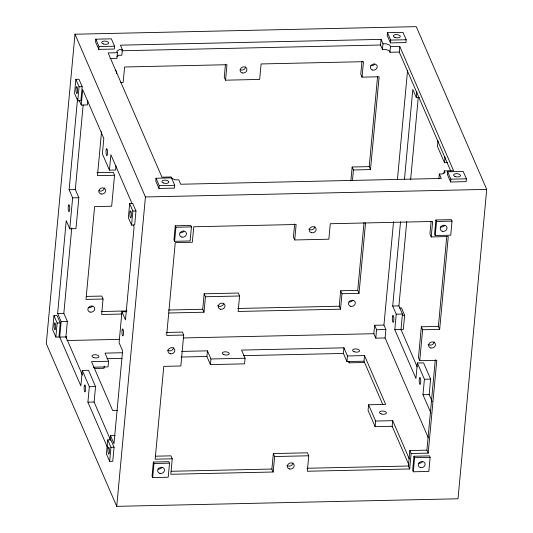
<?xml version="1.0" encoding="UTF-8"?>
<svg xmlns="http://www.w3.org/2000/svg" width="533" height="533" viewBox="0 0 533 533"><rect width="100%" height="100%" fill="white"/><g stroke="black" fill="none" stroke-linecap="round" stroke-linejoin="round"><path stroke-width="0.8" d="M74.986 34.225L46.284 343.612L116.734 506.35L458.014 498.775L486.716 189.388L416.266 26.65L74.986 34.225L145.436 196.97L116.734 506.35M53.953 315.616L52.647 329.68L55.852 337.076L58.95 337.009L60.256 322.945L57.051 315.549L53.953 315.616L57.151 323.011L55.852 337.076M75.866 79.364L74.56 93.422L77.765 100.824L80.869 100.75L82.175 86.692L78.971 79.29L75.866 79.364L79.071 86.759L77.765 100.824M110.617 440.185L94.108 402.042L95.54 386.572L88.498 370.295L82.295 370.435L80.856 385.905L59.723 337.083L61.155 321.612L57.637 313.477L66.245 220.662L69.77 228.797L75.972 228.657L78.844 197.723L75.32 189.588L83.161 105.054M69.77 228.797L72.635 197.863L69.117 189.721L77.571 98.565M87.832 100.837L87.452 104.908L81.249 105.048L82.682 89.577L103.815 138.4L102.383 153.87L109.425 170.14L115.634 170.007L116.007 165.936M82.442 375.085L65.925 336.943L67.365 321.472L63.84 313.337L71.755 227.984M66.159 338.135L66.305 336.596M95.833 39.175L95.574 41.987L98.772 49.382L114.289 49.036L114.548 46.224L111.344 38.829L95.833 39.175L99.031 46.571L98.772 49.382M101.55 131.731L97.479 175.65L114.542 175.27L111.67 206.211L94.608 206.591L86 299.399L103.062 299.026L101.63 314.49L121.604 314.05M116.894 56.458L118.739 55.299L121.844 55.232L122.363 49.602L119.259 49.676L116.8 51.221L117.44 52.7L116.92 58.33L109.938 58.483M107.386 447.187L87.905 402.175L89.337 386.711L82.295 370.435M109.425 170.14L110.864 154.67L131.997 203.493M104.235 366.178L104.042 368.283L94.241 368.503M122.523 352.733L105.041 353.119L108.565 361.261L108.046 366.884L93.415 367.21M107.746 439.892L106.447 453.956L109.645 461.351L112.749 461.285L114.055 447.22L110.851 439.825L107.746 439.892L110.951 447.287L109.645 461.351M129.666 203.639L128.36 217.697L131.564 225.099L134.669 225.026L135.968 210.968L132.77 203.566L129.666 203.639L132.87 211.035L131.564 225.099M110.091 439.605L110.471 435.534L115.128 435.428M126.607 311.678L121.95 311.778L119.086 342.719L122.603 350.854L113.995 443.669L110.471 435.534M156.036 178.242L155.776 181.053L158.974 188.449L174.491 188.109L174.751 185.297L171.546 177.895L156.036 178.242L159.24 185.637L158.974 188.449M153.357 462.031L152.052 476.096L152.691 477.575L168.201 477.228L169.507 463.17L168.868 461.685L153.357 462.031L153.997 463.51L152.691 477.575M175.27 225.779L173.965 239.837L174.611 241.316L190.121 240.976L191.427 226.911L190.787 225.432L175.27 225.779L175.91 227.258L174.611 241.316M155.509 456.188L170.953 455.848L172.232 458.806L170.8 474.277L273.182 472.005L274.615 456.534L273.336 453.576L307.461 452.817L308.747 455.775L307.308 471.245L409.69 468.973L411.13 453.503L409.85 450.545L426.913 450.165L428.192 453.123L411.13 453.503M166.183 332.452L182.433 332.092L183.712 335.05L180.84 365.991L163.778 366.371L155.17 459.186L172.232 458.806M169.054 312.998L204.012 312.218L202.733 309.26L204.166 293.79L238.291 293.037L239.577 295.995L238.138 311.465L340.527 309.187L341.959 293.723L340.68 290.758L357.743 290.385L359.022 293.343L341.959 293.723M225.466 64.2L224.253 77.225L225.539 80.183L259.664 79.424L261.103 63.953L363.486 61.681L362.047 77.152L379.116 76.772L370.502 169.587L353.439 169.967L352.16 167.009L369.222 166.629L370.502 169.587M204.012 312.218L205.445 296.748L204.166 293.79M225.539 80.183L226.971 64.713L124.589 66.985L123.15 82.455L120.718 82.508M382.827 404.68L364.006 361.201L346.943 361.581L347.463 355.957L343.938 347.816L241.556 350.088L245.08 358.229L244.554 363.852L210.428 364.612L206.904 356.47L207.43 350.847L181.626 351.42M210.428 364.612L210.948 358.982L207.43 350.847M273.182 472.005L271.897 469.047L273.336 453.576M294.636 223.98L293.423 237.005L294.709 239.963L328.834 239.21L330.267 223.74L432.656 221.468L431.217 236.932L448.28 236.559L439.672 329.374L422.609 329.747L421.33 326.789L438.392 326.409L439.672 329.374M294.709 239.963L296.141 224.5L193.759 226.772L192.32 242.242L175.257 242.615L166.649 335.43L183.712 335.05M340.527 309.187L339.241 306.228L340.68 290.758M350.874 180.847L352.16 167.009M361.974 61.168L360.768 74.194L362.047 77.152M352.46 180.554L353.439 169.967M346.943 361.581L343.419 353.446L343.938 347.816M364.652 362.5L349.142 362.846L349.275 361.441M357.743 290.385L364.046 222.428M369.222 166.629L377.604 76.299M450.738 171L399.25 52.061L389.943 52.267L389.303 50.788L385.559 49.376L382.454 49.442L380.535 45.005L381.055 39.382L120.445 45.165L122.363 49.602M359.022 293.343L365.558 222.901M382.454 49.442L382.98 43.819L381.055 39.382M387.471 32.7L387.211 35.511L390.416 42.907L405.926 42.56L406.186 39.748L402.988 32.353L387.471 32.7L390.676 40.095L390.416 42.907M389.943 52.267L390.462 46.638L389.823 45.158L386.079 43.753L382.98 43.819M364.006 361.201L364.525 355.578L347.463 355.957M399.25 52.061L399.77 46.431L390.462 46.638M385.086 337.942L375.778 338.149L373.853 333.711L374.639 325.27L383.947 325.063L385.865 329.507L385.086 337.942L428.332 437.846M364.525 355.578L385.659 404.4L368.596 404.78L368.076 410.403L375.119 426.673L392.181 426.3L409.024 465.202M375.778 338.149L376.558 329.714L374.639 325.27M383.947 325.063L393.541 221.661M397.451 179.474L407.578 70.283M375.119 426.673L375.645 421.05L368.596 404.78M432.156 401.469L429.185 394.6L430.617 379.13L423.575 362.86L417.366 362.993L415.933 378.463L394.8 329.641L396.232 314.177L392.708 306.035L400.53 221.721M404.44 179.568L412.802 89.471L416.32 97.606L419.424 97.539M416.32 97.606L416.853 91.909M417.186 366.884L401.003 329.507L402.435 314.037L398.917 305.902L406.739 221.588M410.65 179.428L418.238 97.599M392.181 426.3L392.708 420.67L375.645 421.05M399.11 307.954L401.436 307.901L404.64 315.303L403.334 329.361L400.23 329.434M437.986 140.732L437.46 146.428L444.502 162.705L447.607 162.632M409.69 468.973L408.411 466.015L409.85 450.545M421.33 326.789L418.458 357.73L419.738 360.688L436.8 360.308L428.192 453.123M431.07 221.761L429.938 233.974L431.217 236.932M419.738 360.688L422.609 329.747M438.892 178.835L439.339 174.011L442.443 173.945L444.902 172.392L444.262 170.913L453.57 170.707L399.77 46.431M413.968 456.248L412.662 470.306L413.308 471.792L428.818 471.445L430.124 457.381L429.485 455.902L413.968 456.248L414.607 457.727L413.308 471.792M435.887 219.989L434.582 234.054L435.221 235.533L450.738 235.186L452.037 221.128L451.398 219.649L435.887 219.989L436.527 221.468L435.221 235.533M430.904 413.048L422.975 394.74L424.415 379.269L417.366 362.993M444.502 162.705L445.028 157.002M444.036 173.325L444.262 170.913M447.673 171.766L447.414 174.577L450.618 181.98L466.128 181.633L466.388 178.821L463.19 171.426L447.673 171.766L450.878 179.168L450.618 181.98M426.913 450.165L435.288 359.835M438.392 326.409L446.774 236.086M99.031 46.571L114.548 46.224M390.676 40.095L406.186 39.748M121.577 50.755L380.535 45.005M117.44 52.7L108.132 52.907L161.932 177.183L171.24 176.976L171.879 178.455L175.624 179.868L178.722 179.801L180.647 184.238L441.257 178.448L439.339 174.011M79.071 86.759L82.175 86.692M97.013 172.672L113.263 172.312L114.542 175.27M159.24 185.637L174.751 185.297M450.878 179.168L466.388 178.821M69.117 189.721L75.32 189.588M72.635 197.863L78.844 197.723M145.436 196.97L486.716 189.388M132.87 211.035L135.968 210.968M175.91 227.258L191.427 226.911M436.527 221.468L452.037 221.128M86.339 296.408L101.783 296.068L103.062 299.026M205.445 296.748L239.577 295.995M101.177 311.519L126.981 310.946M168.601 310.019L202.733 309.26M237.691 308.487L339.241 306.228M57.637 313.477L63.84 313.337M392.708 306.035L398.917 305.902M61.155 321.612L67.365 321.472M396.232 314.177L402.435 314.037M57.151 323.011L60.256 322.945M402.315 315.349L404.64 315.303M376.558 329.714L385.865 329.507M59.723 337.083L65.925 336.943M394.8 329.641L401.003 329.507M66.925 340.527L119.332 339.361M183.379 337.942L373.853 333.711M107.02 358.689L122.004 358.356M181.1 357.043L206.904 356.47M243.528 355.658L343.419 353.446M108.565 361.261L91.503 361.634L112.636 410.457L117.513 410.35M210.948 358.982L245.08 358.229M89.337 386.711L95.54 386.572M424.415 379.269L430.617 379.13M87.905 402.175L94.108 402.042M422.975 394.74L429.185 394.6M110.951 447.287L114.055 447.22M274.615 456.534L308.747 455.775M153.997 463.51L169.507 463.17M414.607 457.727L430.124 457.381M171.18 471.279L271.897 469.047M306.861 468.267L408.411 466.015M392.708 420.67L409.217 458.813M348.502 361.367L349.142 362.846M79.324 100.604L81.249 105.048M133.123 224.879L134.083 227.098L125.475 319.913L121.95 311.778M245.646 66.925A3.498 3.011 -23.4 0 1 240.276 69.716M104.381 187.949A3.498 3.011 -23.4 0 1 99.011 190.741M223.727 303.184A3.498 3.011 -23.4 0 1 221.355 306.089A3.498 3.011 -23.4 0 1 217.697 305.496M183.905 231.155A3.498 3.011 -23.4 0 1 179.934 232.688M444.522 225.372A3.498 3.011 -23.4 0 1 440.551 226.898M314.816 226.712A3.498 3.011 -23.4 0 1 312.445 229.616A3.498 3.011 -23.4 0 1 308.787 229.023M173.551 347.729A3.498 3.011 -23.4 0 1 171.18 350.634A3.498 3.011 -23.4 0 1 167.522 350.048M434.162 341.946A3.498 3.011 -23.4 0 1 431.79 344.851A3.498 3.011 -23.4 0 1 428.132 344.258M422.602 461.625A3.498 3.011 -23.4 0 1 418.632 463.157M292.897 462.964A3.498 3.011 -23.4 0 1 290.525 465.869A3.498 3.011 -23.4 0 1 286.867 465.282M161.992 467.414A3.498 3.011 -23.4 0 1 158.021 468.94M374.712 64.113A3.498 3.011 -23.4 0 1 370.741 65.639M115.161 70.136A3.498 3.011 -23.4 0 1 116.427 73.581M352.793 300.365A3.498 3.011 -23.4 0 1 348.822 301.891M92.182 306.149A3.498 3.011 -23.4 0 1 88.212 307.681M311.525 232.748A3.498 3.011 -23.4 0 0 316.056 228.87A3.498 3.011 -23.4 0 0 310.473 227.611A3.498 3.011 -23.4 0 0 311.525 232.748M430.871 347.989A3.498 3.011 -23.4 0 0 435.401 344.105A3.498 3.011 -23.4 0 0 429.825 342.846A3.498 3.011 -23.4 0 0 430.871 347.989M170.26 353.772A3.498 3.011 -23.4 0 0 174.791 349.888A3.498 3.011 -23.4 0 0 169.208 348.629A3.498 3.011 -23.4 0 0 170.26 353.772M289.606 469.007A3.498 3.011 -23.4 0 0 294.136 465.122A3.498 3.011 -23.4 0 0 288.56 463.863A3.498 3.011 -23.4 0 0 289.606 469.007M106.214 149.786A3.498 0.76 88.7 0 0 106.72 155.569A3.498 0.76 88.7 0 0 107.519 151.125A3.498 0.76 88.7 0 0 106.214 149.786M84.294 386.045A3.498 0.76 88.7 0 0 84.807 391.828A3.498 0.76 88.7 0 0 85.6 387.378A3.498 0.76 88.7 0 0 84.294 386.045M68.357 205.778A3.498 0.76 88.7 0 0 68.864 211.561A3.498 0.76 88.7 0 0 69.663 207.11A3.498 0.76 88.7 0 0 68.357 205.778M122.15 330.054A3.498 0.76 88.7 0 0 122.663 335.837A3.498 0.76 88.7 0 0 123.463 331.386A3.498 0.76 88.7 0 0 122.15 330.054M394.913 37.43A3.498 1.606 5.3 0 0 400.31 36.57A3.498 1.606 5.3 0 0 395.266 34.672A3.498 1.606 5.3 0 0 394.913 37.43M103.275 43.906A3.498 1.606 5.3 0 0 108.665 43.046A3.498 1.606 5.3 0 0 103.629 41.148A3.498 1.606 5.3 0 0 103.275 43.906M163.478 182.972A3.498 1.606 5.3 0 0 168.874 182.119A3.498 1.606 5.3 0 0 163.831 180.214A3.498 1.606 5.3 0 0 163.478 182.972M455.115 176.496A3.498 1.606 5.3 0 0 460.512 175.643A3.498 1.606 5.3 0 0 455.468 173.745A3.498 1.606 5.3 0 0 455.115 176.496M76.212 87.718A3.498 0.76 88.7 0 0 76.719 93.502A3.498 0.76 88.7 0 0 77.518 89.058A3.498 0.76 88.7 0 0 76.212 87.718M130.005 211.994A3.498 0.76 88.7 0 0 130.518 217.777A3.498 0.76 88.7 0 0 131.318 213.333A3.498 0.76 88.7 0 0 130.005 211.994M54.293 323.977A3.498 0.76 88.7 0 0 54.806 329.754A3.498 0.76 88.7 0 0 55.599 325.31A3.498 0.76 88.7 0 0 54.293 323.977M108.092 448.253A3.498 0.76 88.7 0 0 108.605 454.029A3.498 0.76 88.7 0 0 109.398 449.585A3.498 0.76 88.7 0 0 108.092 448.253M381.062 413.875A3.498 1.606 5.3 0 0 386.458 413.022A3.498 1.606 5.3 0 0 381.415 411.123A3.498 1.606 5.3 0 0 381.062 413.875M93.548 357.523A3.498 1.606 5.3 0 0 98.945 356.67A3.498 1.606 5.3 0 0 93.901 354.771A3.498 1.606 5.3 0 0 93.548 357.523M223.86 354.632A3.498 1.606 5.3 0 0 229.25 353.779A3.498 1.606 5.3 0 0 224.206 351.873A3.498 1.606 5.3 0 0 223.86 354.632M354.165 351.74A3.498 1.606 5.3 0 0 359.555 350.881A3.498 1.606 5.3 0 0 354.518 348.982A3.498 1.606 5.3 0 0 354.165 351.74M181.853 237.125A3.498 3.011 -23.4 0 0 186.39 233.241A3.498 3.011 -23.4 0 0 180.807 231.982A3.498 3.011 -23.4 0 0 181.853 237.125M442.47 231.335A3.498 3.011 -23.4 0 0 447 227.458A3.498 3.011 -23.4 0 0 441.424 226.199A3.498 3.011 -23.4 0 0 442.47 231.335M420.557 467.594A3.498 3.011 -23.4 0 0 425.087 463.71A3.498 3.011 -23.4 0 0 419.504 462.451A3.498 3.011 -23.4 0 0 420.557 467.594M159.94 473.377A3.498 3.011 -23.4 0 0 164.47 469.5A3.498 3.011 -23.4 0 0 158.887 468.234A3.498 3.011 -23.4 0 0 159.94 473.377M392.475 316.469A3.498 0.76 88.7 0 0 392.981 322.252A3.498 0.76 88.7 0 0 393.78 317.801A3.498 0.76 88.7 0 0 392.475 316.469M419.371 378.603A3.498 0.76 88.7 0 0 419.884 384.386A3.498 0.76 88.7 0 0 420.677 379.942A3.498 0.76 88.7 0 0 419.371 378.603M372.66 70.076A3.498 3.011 -23.4 0 0 377.191 66.192A3.498 3.011 -23.4 0 0 371.614 64.933A3.498 3.011 -23.4 0 0 372.66 70.076M242.355 72.968A3.498 3.011 -23.4 0 0 246.886 69.083A3.498 3.011 -23.4 0 0 241.302 67.824A3.498 3.011 -23.4 0 0 242.355 72.968M101.09 193.992A3.498 3.011 -23.4 0 0 105.621 190.108A3.498 3.011 -23.4 0 0 100.037 188.849A3.498 3.011 -23.4 0 0 101.09 193.992M350.747 306.328A3.498 3.011 -23.4 0 0 355.278 302.451A3.498 3.011 -23.4 0 0 349.695 301.192A3.498 3.011 -23.4 0 0 350.747 306.328M220.435 309.227A3.498 3.011 -23.4 0 0 224.966 305.342A3.498 3.011 -23.4 0 0 219.389 304.083A3.498 3.011 -23.4 0 0 220.435 309.227M90.13 312.118A3.498 3.011 -23.4 0 0 94.661 308.234A3.498 3.011 -23.4 0 0 89.078 306.975A3.498 3.011 -23.4 0 0 90.13 312.118"/></g></svg>
